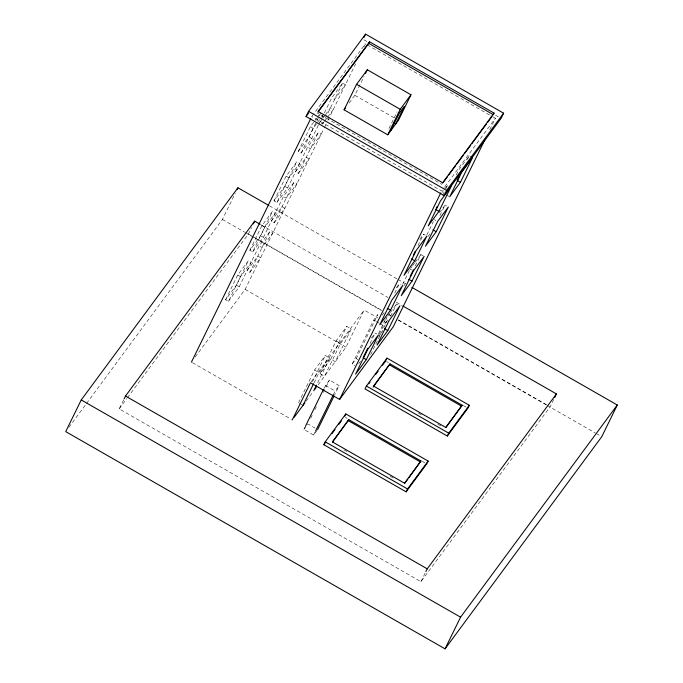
<?xml version="1.0" encoding="UTF-8"?>
<svg xmlns="http://www.w3.org/2000/svg" width="683" height="683" viewBox="0 0 683 683"><rect width="100%" height="100%" fill="white"/><g stroke="black" fill="none" stroke-linecap="round" stroke-linejoin="round"><path stroke-width="0.51" stroke-dasharray="3.42 2.56" d="M553.734 399.427L550.139 406.769L420.941 581.685L119.209 408.895L123.7 399.717M86.57 403.397L222.427 219.456L235.208 193.374M127.439 397.754L248.399 233.987L251.549 227.559M225.603 299.743L237.71 275.027L248.45 260.488L251.284 262.11L240.553 276.649L228.438 301.365L225.603 299.743L236.344 285.204L248.45 260.488M249.824 250.311L261.93 225.595L272.671 211.056L275.505 212.678L264.765 227.217L252.659 251.933L249.824 250.311L260.556 235.772L272.671 211.056M274.037 200.879L286.143 176.163L296.883 161.623L299.717 163.254L288.977 177.793L276.871 202.501L274.037 200.879L284.777 186.339L296.883 161.623M318.346 125.228L311.824 138.538L301.083 153.077L298.249 151.455L310.364 126.739L316.673 118.185M298.249 151.455L308.989 136.916L316.442 121.702M316.903 120.754L318.773 116.947M319.234 115.999L321.095 112.2M301.083 153.077L313.198 128.361L316.989 123.23M228.438 301.365L239.178 286.826L259.19 245.948L269.93 231.409L272.765 233.031L262.024 247.57L259.19 245.948M252.659 251.933L263.399 237.394L283.402 196.516L294.142 181.977L296.977 183.607L286.245 198.138L283.402 196.516M276.871 202.501L287.611 187.97L307.623 147.093L318.363 132.553L321.198 134.175L310.458 148.715L307.623 147.093M318.807 124.28L323.921 113.822L321.411 117.245M324.382 112.866L331.836 97.66L342.576 83.121L345.41 84.743L334.67 99.283L331.836 97.66M249.918 272.286L260.658 257.747L257.824 256.125L247.084 270.664L249.918 272.286L269.93 231.409M274.131 222.854L284.871 208.315L282.036 206.693L271.296 221.232L274.131 222.854L294.142 181.977M298.351 173.431L309.092 158.891L306.249 157.261L295.517 171.8L298.351 173.431L318.363 132.553M321.147 123.188L322.564 123.999L323.494 122.095M325.356 118.296L342.576 83.121M195.227 356.978L245.129 289.413L323.768 128.899M324.229 127.943L326.107 124.127M327.977 120.302L355.595 63.929M364.022 46.734L365.422 43.866L313.625 113.993M349.141 102.971L354.827 95.278L364.082 76.385M388.951 128.498L397.045 111.978M298.539 402.757L314.581 370.007L325.321 355.467L329.804 358.037L316.972 384.23M312.49 381.669L325.321 355.467M314.026 382.864L319.063 372.577L329.804 358.037M320.02 373.678L336.062 340.928L346.793 326.389L351.284 328.958L335.242 361.708L330.76 359.138L320.02 373.678L324.502 376.239L340.544 343.498L351.284 328.958M330.76 359.138L346.793 326.389M317.066 430.341L313.617 435.011L303.867 429.428L305.745 425.611M324.007 388.337L329.437 380.021L339.186 385.596L334.499 395.158M310.705 418.244L312.114 415.375M314.923 409.646L316.323 406.778M323.349 392.443L329.437 380.021M318.184 384.794L345.982 347.169L364.159 310.065L377.81 317.877M313.617 435.011L315.025 432.143M333.278 394.876L335.157 391.052L339.186 385.596M352.197 364.005L373.729 320.045L377.759 314.59L356.219 358.558L352.197 364.005L354.853 365.533M442.627 182.745L441.85 184.316L317.339 113.019M370.041 343.506L375.163 333.048L376.794 333.978M394.723 293.127L399.376 283.616L401.006 284.555M418.005 245.59L423.597 234.184L425.227 235.123M442.686 195.21L444.087 192.358M445.948 188.559L447.809 184.76L444.018 189.891M378.45 333.714L385.434 319.456M402.663 284.29L410.116 269.076L412.011 266.515M426.884 234.858L433.398 221.548M456.218 174.968L458.549 170.221L469.289 155.681L471.731 157.081M379.261 334.226L383.479 325.629L387.509 320.173L385.733 319.157M370.647 354.579L375.334 345.026M375.804 344.07L387.509 320.173M390.582 316.323L396.635 303.969L399.905 305.839M415.264 265.943L420.856 254.537L424.117 256.407M439.946 215.563L445.068 205.105L446.699 206.044M467.42 159.481L469.289 155.681M489.771 129.77L495.397 118.296L490.787 115.658M420.941 581.685L425.893 571.594M68.872 427.345L85.938 404.251M312.993 114.846L311.73 116.562L441.705 190.984L444.232 187.569M317.305 117.331L319.2 114.761M317.621 122.377L320.779 118.099M319.729 122.377L322.256 118.953M322.888 118.099L324.784 115.529M325.415 114.676L330.47 107.837L333.304 109.459L326.986 118.014M322.564 123.999L323.827 122.291M324.459 121.429L326.354 118.868M119.209 408.895L126.807 398.607M444.864 186.715L495.397 118.296M442.123 192.452L443.387 190.745M311.098 381.899L364.159 310.065M419.806 239.315L423.597 234.184M439.382 212.806L445.068 205.105M306.18 401.049L313.13 391.641M427.908 236.668L430.435 233.244M396.217 287.893L399.376 283.616M412.643 265.653L414.538 263.092M415.17 262.238L420.856 254.537M382.215 315.17L384.111 312.609M403.696 286.092L405.591 283.53M303.867 429.428L307.896 423.981L314.983 428.036M371.373 338.179L375.163 333.048M387.167 316.801L385.904 318.509L387.534 319.439M387.799 315.939L389.694 313.377M390.326 312.524L396.635 303.969M358.635 363.749L360.53 361.179M378.843 336.377L382.634 331.246M363.979 39.836L367.659 41.936M495.568 115.188L498.325 116.767M367.266 44.924L489.865 115.128M354.827 95.278L394.834 118.185M446.443 194.937L448.885 196.337M310.364 126.739L313.198 128.361M308.989 136.916L311.824 138.538M434.328 219.644L435.959 220.583M286.143 176.163L288.977 177.793M284.777 186.339L287.611 187.97M410.116 269.076L411.747 270.016M269.401 205.796L397.079 278.912M398.01 279.441L405.412 283.676M261.171 224.852L387.978 297.464M396.302 302.228L401.86 305.412M261.93 225.595L264.765 227.217M260.556 235.772L263.399 237.394M248.399 233.987L381.677 310.313M389.088 314.547L390.941 315.606M398.343 319.849L548.287 405.711M222.427 219.456L244.634 232.169M245.556 232.707L381.566 310.586M388.969 314.82L390.813 315.887M398.215 320.122L546.255 404.891M547.177 405.42L595.286 432.971M596.216 433.5L599.913 435.626M384.179 321.531L385.997 322.572M373.729 320.045L375.505 321.061M376.393 321.565L379.048 323.093M379.936 323.597L383.479 325.629M237.71 275.027L240.553 276.649M386.544 361.546L388.388 362.605M463.296 405.506L466.071 407.094M336.062 340.928L340.544 343.498M245.129 289.413L345.982 347.169M236.344 285.204L239.178 286.826M356.219 358.558L357.994 359.565M418.423 413.078L422.128 415.196M437.854 424.203L441.56 426.329M314.581 370.007L319.063 372.577M325.407 385.468L335.157 391.052M345.333 417.339L347.186 418.397M422.094 461.29L424.869 462.878M299.436 403.269L302.125 404.806M192.358 362.639L291.359 419.328M343.916 449.79L347.613 451.907M390.172 476.282L393.878 478.399"/><path stroke-width="1.02" d="M268.479 205.267L237.94 187.782L81.234 399.948L65.713 431.622L445.06 648.85L601.766 436.685L617.287 405.01L411.883 287.389M124.152 398.804L125.501 396.046L254.691 221.138L260.249 224.314M237.035 189.643L237.94 187.782M253.342 223.887L254.691 221.138M306.035 116.503L308.562 111.355L365.584 34.15L503.61 113.19L501.091 118.347L444.07 195.551L306.035 116.503L308.571 113.079M191.436 362.11L310.791 118.475M363.902 37.591L365.584 34.15M368.777 43.37L369.546 41.8L494.065 113.105L493.288 114.676L368.777 43.37L317.971 112.166M344.087 109.818L356.577 84.308L367.317 69.768L410.97 94.766L398.471 120.268L387.731 134.807L344.087 109.818L345.35 108.102M365.465 73.551L367.317 69.768M387.731 134.807L400.229 109.306L410.97 94.766M390.71 130.675L399.256 113.241L404.319 106.386L395.773 123.828L393.57 122.556M292.281 419.857L310.466 382.753L339.588 399.435L393.28 326.739L485.553 138.376M303.021 405.318L313.565 383.803M313.762 390.778L316.511 385.169M305.745 425.611L323.537 389.293M315.495 431.195L333.278 394.876M317.646 429.564L334.03 396.114M339.588 399.435L440.766 192.896M363.518 356.808L367.71 348.253M413.352 255.101L415.213 251.301M436.164 208.52L437.094 206.616M444.07 195.551L446.588 190.395L503.61 113.19M323.81 444.701L325.219 441.824L345.82 413.932L428.13 461.059L426.721 463.936L406.112 491.828L323.81 444.701L325.68 442.166M366.319 359.634L378.425 334.918L367.685 349.457L355.578 374.164L366.319 359.634L363.057 357.764M390.531 310.202L402.637 285.485L391.897 300.025L379.791 324.741L390.531 310.202L387.27 308.332M414.743 260.769L426.858 236.053L416.118 250.593L404.012 275.309L414.743 260.769L411.482 258.9M438.964 211.337L451.07 186.621L440.33 201.161L428.224 225.877L438.964 211.337L435.703 209.476M410.142 276.402L413.403 269.751M459.044 176.59L457.175 180.397L460.436 182.259L472.551 157.551L461.81 172.082L449.704 196.798L460.436 182.259M461.366 171.843L462.297 169.939M344.761 416.084L345.82 413.932M387.79 330.555L399.905 305.839L389.165 320.378L377.059 345.094L387.79 330.555L384.529 328.685M412.011 281.123L424.117 256.407L413.377 270.946L401.271 295.662L412.011 281.123L408.75 279.253M436.224 231.691L448.33 206.975L437.59 221.514L425.483 246.23L436.224 231.691L432.962 229.821M332.519 442.046L348.791 419.669L420.967 460.991L409.108 477.391M366.421 386.04L365.012 388.909L447.322 436.044L467.923 408.152L469.332 405.275L387.022 358.14L366.421 386.04L448.731 433.167L469.332 405.275M385.963 360.3L387.022 358.14M373.089 387.116L390.002 363.885L462.169 405.207L445.888 427.592M406.112 491.828L407.529 488.96L428.13 461.059M447.322 436.044L448.731 433.167M425.893 571.594L427.234 568.837L556.432 393.929L402.782 305.941M554.63 397.6L556.432 393.929M445.06 648.85L460.573 617.176L617.287 405.01M369.546 41.8L318.107 111.44L442.627 182.745L494.065 113.105M443.105 182.617L447.502 176.675M448.757 174.976L455.655 165.636M456.91 163.937L463.185 155.442M464.44 153.743L470.707 145.248M471.962 143.55L486.39 124.016M487.645 122.317L492.033 116.375M294.177 417.296L304.917 402.757M315.025 389.071L316.289 387.363M331.921 433.714L335.046 429.487M338.794 424.416L341.287 421.035M368.76 383.837L370.007 382.147M375.624 374.54L378.126 371.159M382.497 365.243L385.613 361.017M348.791 419.669L332.382 441.892L404.549 483.214L420.967 460.991M390.002 363.885L373.584 386.108L445.751 427.43L462.169 405.207M404.686 483.376L407.845 479.099M356.577 84.308L400.229 109.306M308.562 111.355L446.588 190.395M389.506 364.893L461.674 406.223M348.296 420.677L420.472 462.007M325.219 441.824L407.529 488.96M125.501 396.046L427.234 568.837M81.234 399.948L460.573 617.176"/></g></svg>
